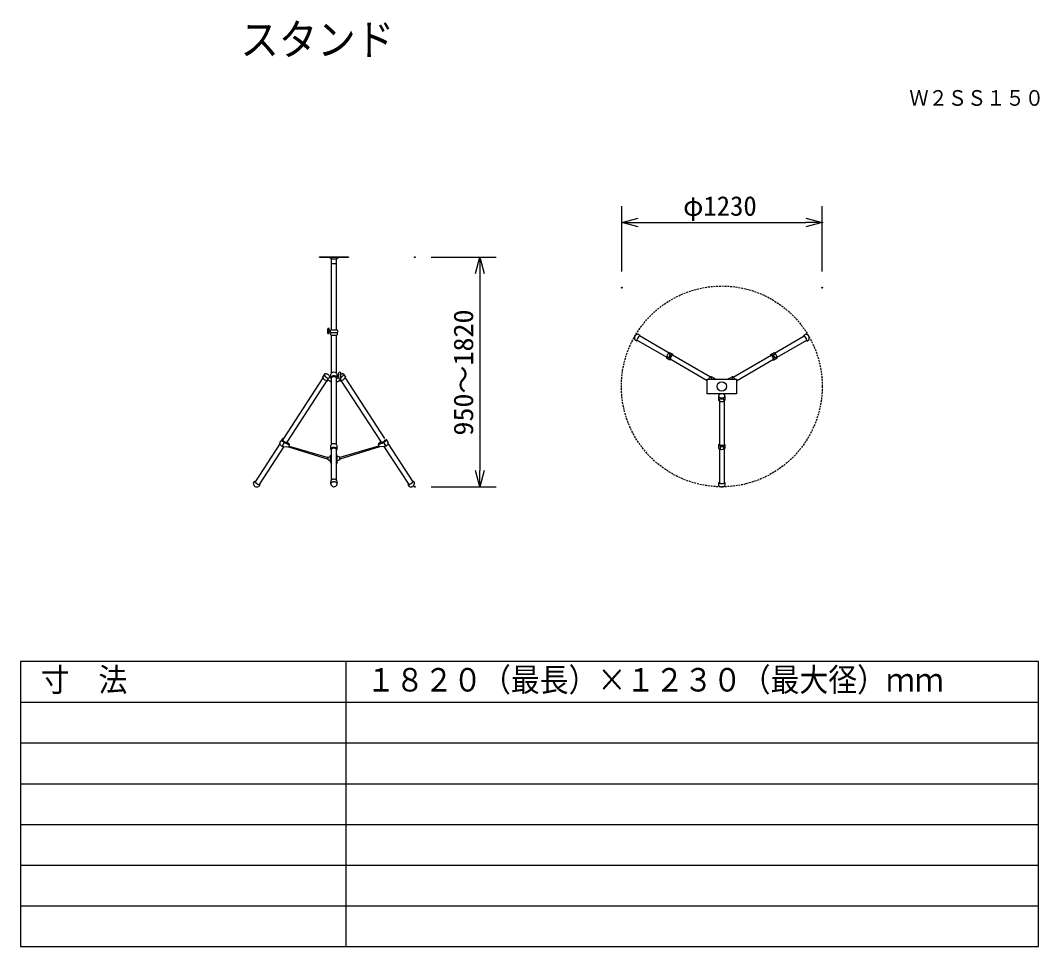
# Model space of a CAD drawing. Units: millimetres, scale not verified. Extents: x -63 to 63, y -56 to 57.
import ezdxf
from ezdxf.enums import TextEntityAlignment as Align

# ---------------------------------------------------------------- set-up
doc = ezdxf.new("R2010")
doc.units = ezdxf.units.MM
doc.header["$LTSCALE"] = 0.189787
doc.header["$PDMODE"] = 32
doc.header["$PDSIZE"] = 0.0949
doc.linetypes.add('DASHED1', pattern=[1.8, 1.2, -0.6])
for name, color, linetype in [('0-0_GAIKEI', 7, 'Continuous'), ('0-1_TOUROKU', 3, 'Continuous'), ('0-2_MOJI1', 7, 'Continuous'), ('0-3_WAKU', 1, 'Continuous')]:
    doc.layers.add(name, color=color, linetype=linetype)
doc.styles.add('ＭＳ ゴシック', font='')
doc.styles.get('ＭＳ ゴシック').set_extended_font_data('MS Gothic')

# ---------------------------------------------------------------- blocks, each defined once
blk = doc.blocks.new('_OPEN30')
at = {"layer": '0-2_MOJI1'}
blk.add_line((0, 0), (-1, 0), dxfattribs=at)
blk.add_lwpolyline([(-1, 0.26795), (0, 0), (-1, -0.26795)], dxfattribs=at)

msp = doc.modelspace()

# ---------------------------------------------------------------- linework, layer by layer
at = {"layer": '0-0_GAIKEI'}
for p, q in [((-25.7978, 28.2477), (-25.7978, 28.2877)), ((-25.7978, 28.2877), (-22.2178, 28.2877)), ((-25.7978, 28.2477), (-22.2178, 28.2477)), ((-24.3364, 28.0742), (-24.5804, 28.2477)), ((-24.3364, 28.0742), (-23.6792, 28.0742)), ((-24.3078, 19.3224), (-24.3078, 28.0742)), ((-23.7078, 19.3224), (-23.7078, 28.0742)), ((-23.6792, 28.0742), (-23.4352, 28.2477)), ((-22.2178, 28.2877), (-22.2178, 28.2477)), ((-24.3078, 27.4877), (-23.7078, 27.4877)), ((-24.745, 18.9024), (-24.745, 19.4724)), ((-24.625, 19.5024), (-24.715, 19.5024)), ((-24.625, 18.8724), (-24.715, 18.8724)), ((-24.595, 19.2624), (-24.595, 19.4724)), ((-24.595, 19.1124), (-24.595, 19.2624)), ((-24.445, 19.2624), (-24.595, 19.2624)), ((-24.445, 19.1124), (-24.595, 19.1124)), ((-24.595, 18.9024), (-24.595, 19.1124)), ((-24.445, 19.0432), (-24.445, 19.2775)), ((-24.4001, 19.3224), (-23.6155, 19.3224)), ((-24.4001, 18.9982), (-23.6155, 18.9982)), ((-24.3978, 18.719), (-24.3978, 18.9982)), ((-23.6178, 18.9982), (-23.6178, 18.719)), ((-23.5705, 19.2775), (-23.5705, 19.0432)), ((13.5771, 18.6389), (13.3173, 18.7889)), ((33.6447, 18.6389), (33.9045, 18.7889)), ((-24.3528, 18.674), (-23.6628, 18.674)), ((-24.3078, 14.0176), (-24.3078, 18.674)), ((-23.7078, 14.0176), (-23.7078, 18.674)), ((13.1871, 17.9634), (12.9273, 18.1134)), ((16.8298, 15.9642), (13.1903, 18.0655)), ((17.1298, 16.4839), (13.4903, 18.5851)), ((30.092, 16.4839), (33.7315, 18.5851)), ((30.392, 15.9642), (34.0315, 18.0655)), ((34.0347, 17.9634), (34.2945, 18.1134)), ((17.2947, 16.2847), (17.0532, 16.4242)), ((17.0847, 15.921), (17.2947, 16.2847)), ((17.6366, 16.2952), (17.2209, 16.5352)), ((29.5852, 16.2952), (30.0009, 16.5352)), ((29.9271, 16.2847), (30.1686, 16.4242)), ((29.9271, 16.2847), (30.1371, 15.921)), ((17.2466, 15.6197), (16.8309, 15.8597)), ((17.0847, 15.921), (16.8432, 16.0605)), ((21.8209, 13.0826), (17.2559, 15.7182)), ((22.2259, 13.5416), (17.5559, 16.2379)), ((24.9959, 13.5416), (29.6659, 16.2379)), ((25.4009, 13.0826), (29.9659, 15.7182)), ((29.9752, 15.6197), (30.3909, 15.8597)), ((30.1371, 15.921), (30.3786, 16.0605)), ((-25.1745, 13.8978), (-25.4216, 13.5209)), ((-24.3978, 13.4542), (-24.3978, 13.9152)), ((-23.6178, 13.8258), (-23.6178, 13.9152)), ((-23.6178, 13.8258), (-23.3928, 13.8258)), ((-23.6178, 13.4542), (-23.6178, 13.8258)), ((-23.3928, 13.8258), (-23.3928, 14.0596)), ((-23.3928, 13.376), (-23.3928, 13.8258)), ((-23.1678, 13.8922), (-23.1678, 14.0596)), ((-23.1678, 13.376), (-23.1678, 13.8922)), ((-22.8411, 13.8978), (-22.594, 13.5209)), ((-25.3724, 13.4316), (-30.2094, 6.0139)), ((-24.8693, 13.1047), (-29.7067, 5.6863)), ((-24.8037, 13.2673), (-24.8037, 13.2195)), ((-24.7275, 13.1569), (-24.7891, 13.1937)), ((-24.7275, 13.1569), (-24.7674, 13.0961)), ((-24.3078, 12.9055), (-24.7275, 13.1569)), ((-24.5461, 13.4336), (-24.6742, 13.4159)), ((-24.5204, 13.473), (-24.5461, 13.4336)), ((-24.3978, 13.4542), (-24.5461, 13.4336)), ((-24.3078, 12.9055), (-24.3078, 13.4652)), ((-24.3078, 5.2439), (-24.3078, 12.9055)), ((-23.7078, 12.9055), (-23.7078, 13.4652)), ((-23.7078, 12.9055), (-23.2881, 13.1569)), ((-23.7078, 5.2439), (-23.7078, 12.9055)), ((-23.6178, 13.66), (-23.3928, 13.66)), ((-23.6178, 13.4542), (-23.3928, 13.423)), ((-23.2881, 13.1569), (-23.2265, 13.1937)), ((-23.2881, 13.1569), (-23.2482, 13.0961)), ((-23.2119, 13.3311), (-23.2119, 13.2195)), ((-23.1463, 13.1047), (-18.3089, 5.6863)), ((-22.6432, 13.4316), (-17.8062, 6.0139)), ((22.2259, 13.5416), (22.4208, 13.3006)), ((22.8009, 13.3136), (22.3288, 13.5861)), ((24.4209, 13.3136), (24.893, 13.5861)), ((24.9959, 13.5416), (24.801, 13.3006)), ((23.4459, 11.4956), (23.4459, 11.4618)), ((23.7759, 11.4956), (23.7759, 11.4637)), ((23.2209, 11.2351), (23.2209, 10.69)), ((23.3109, 10.6231), (23.4222, 10.9124)), ((23.3109, 10.6231), (23.3109, 5.2307)), ((23.9109, 10.6231), (23.7995, 10.9124)), ((23.9109, 10.6231), (23.9109, 5.2307)), ((24.0009, 11.2351), (24.0009, 10.69)), ((-30.6471, 5.3461), (-33.6941, 0.6837)), ((-30.1442, 5.0189), (-33.191, 0.3567)), ((-30.3659, 5.9393), (-30.678, 5.4631)), ((-30.1004, 5.4962), (-30.3824, 5.0659)), ((-30.3824, 5.0659), (-30.1423, 5.0318)), ((-30.2094, 6.0139), (-30.2905, 5.8902)), ((-30.1423, 5.0318), (-29.6535, 4.9625)), ((-30.1004, 5.4962), (-29.5687, 5.2468)), ((-29.7118, 5.5144), (-29.8123, 5.361)), ((-29.7067, 5.6863), (-29.7872, 5.5635)), ((-29.7124, 5.5134), (-29.5321, 5.371)), ((-29.4887, 5.0681), (-24.7128, 3.6604)), ((-24.3978, 4.6804), (-24.3978, 5.1414)), ((-23.6178, 4.6804), (-23.6178, 5.1414)), ((-18.5269, 5.0681), (-23.3028, 3.6604)), ((-18.3032, 5.5134), (-18.4835, 5.371)), ((-17.9152, 5.4962), (-18.4469, 5.2468)), ((-17.8732, 5.0318), (-18.3621, 4.9625)), ((-18.3089, 5.6863), (-18.2283, 5.5635)), ((-18.3038, 5.5144), (-18.2033, 5.361)), ((-17.9152, 5.4962), (-17.6332, 5.0659)), ((-17.6332, 5.0659), (-17.8732, 5.0318)), ((-17.8714, 5.0189), (-14.8246, 0.3567)), ((-17.6497, 5.9393), (-17.3376, 5.4631)), ((-17.3685, 5.3461), (-14.3215, 0.6837)), ((23.2209, 5.2719), (23.2209, 4.7919)), ((24.0009, 5.2719), (24.0009, 4.7919)), ((-29.6038, 4.9637), (-24.7128, 3.4822)), ((-24.7128, 3.6962), (-24.4128, 3.7712)), ((-24.4128, 3.9212), (-24.3078, 4.0262)), ((-24.4128, 3.7712), (-24.4128, 3.9212)), ((-24.4128, 3.2503), (-24.4128, 3.7712)), ((-24.3078, 4.5511), (-24.3078, 4.6914)), ((-24.3078, 4.0262), (-24.3078, 4.5511)), ((-24.3078, 2.9096), (-24.3078, 4.0262)), ((-23.7078, 4.5511), (-23.7078, 4.6914)), ((-23.7078, 4.0262), (-23.7078, 4.5511)), ((-23.7078, 2.9096), (-23.7078, 4.0262)), ((-23.6028, 3.9212), (-23.7078, 4.0262)), ((-23.6028, 3.7712), (-23.6028, 3.9212)), ((-23.6028, 3.2503), (-23.6028, 3.7712)), ((-23.3028, 3.6962), (-23.6028, 3.7712)), ((-18.4118, 4.9637), (-23.3028, 3.4822)), ((23.3109, 4.7387), (23.3109, 0.5362)), ((23.8209, 4.981), (23.8209, 4.7021)), ((23.9109, 4.7387), (23.9109, 0.5362)), ((-24.7128, 3.6604), (-24.7128, 3.6962)), ((-24.7128, 3.4822), (-24.7128, 3.6604)), ((-24.7128, 3.4003), (-24.7128, 3.4822)), ((-24.7128, 3.4003), (-24.4128, 3.2503)), ((-24.4128, 3.1003), (-24.4128, 3.2503)), ((-24.4128, 3.1003), (-24.3078, 2.9096)), ((-24.3078, 0.8916), (-24.3078, 2.9096)), ((-23.6028, 3.1003), (-23.7078, 2.9096)), ((-23.7078, 0.8916), (-23.7078, 2.9096)), ((-23.3028, 3.4003), (-23.6028, 3.2503)), ((-23.6028, 3.1003), (-23.6028, 3.2503)), ((-23.3028, 3.4003), (-23.3028, 3.4822)), ((-33.7386, 0.78), (-33.903, 0.5291)), ((-33.0844, 0.3552), (-33.2489, 0.1043)), ((-24.3978, 0.3825), (-24.3978, 0.6881)), ((-23.6178, 0.3825), (-23.6178, 0.6881)), ((-14.9312, 0.3552), (-14.7667, 0.1043)), ((-14.277, 0.78), (-14.1126, 0.5291)), ((23.2209, 0.5844), (23.2209, 0.2844)), ((24.0009, 0.5844), (24.0009, 0.2844))]:
    msp.add_line(p, q, dxfattribs=at)
msp.add_lwpolyline([(21.8209, 13.2956), (25.4009, 13.2956), (25.4009, 11.4956), (21.8209, 11.4956)], close=True, dxfattribs=at)
for points in [[(23.8209, 4.981), (23.4009, 4.981), (23.4009, 4.7021)], [(-23.3028, 3.4822), (-23.3028, 3.6604), (-23.3028, 3.6962)]]:
    msp.add_lwpolyline(points, dxfattribs=at)
at = {"layer": '0-0_GAIKEI', "color": 1, "linetype": 'DASHED1'}
msp.add_circle((23.6109, 12.3956), 12.3242, dxfattribs=at)
at = {"layer": '0-0_GAIKEI', "color": 1}
msp.add_circle((23.6109, 12.3956), 0.5796, dxfattribs=at)
at = {"layer": '0-0_GAIKEI'}
for centre, radius, start, end in [((-24.715, 19.4724), 0.03, 90, 180), ((-24.715, 18.9024), 0.03, 180, 270), ((-24.625, 19.4724), 0.03, 0, 90), ((-24.625, 18.9024), 0.03, 270, 0), ((-24.4001, 19.2775), 0.045, 90, 180), ((-24.4001, 19.0432), 0.045, 180, 270), ((-23.6155, 19.2775), 0.045, 0, 90), ((-23.6155, 19.0432), 0.045, 270, 0), ((13.3392, 18.3259), 0.4635, 92.71144, 207.28856), ((33.8826, 18.3259), 0.4635, 332.71144, 87.28856), ((-24.3528, 18.719), 0.045, 180, 270), ((-23.6628, 18.719), 0.045, 270, 0), ((13.9187, 17.9914), 0.7321, 174.19171, 182.18998), ((13.9187, 17.9914), 0.7321, 125.80829, 174.19171), ((13.9187, 17.9914), 0.7321, 117.81002, 125.80829), ((33.3031, 17.9914), 0.7321, 54.19171, 62.18998), ((33.3031, 17.9914), 0.7321, 5.80829, 54.19171), ((33.3031, 17.9914), 0.7321, 357.81002, 5.80829), ((17.508, 15.9191), 0.6797, 123.80836, 176.19164), ((17.508, 15.9191), 0.6797, 114.98524, 123.80836), ((17.9851, 15.6437), 0.8299, 121.9685, 178.0315), ((18.076, 15.5912), 0.8299, 121.96928, 128.80789), ((29.1458, 15.5912), 0.8299, 51.19211, 58.03072), ((29.2367, 15.6437), 0.8299, 1.9685, 58.0315), ((29.7138, 15.9191), 0.6797, 56.19164, 65.01476), ((29.7138, 15.9191), 0.6797, 3.80836, 56.19164), ((17.508, 15.9191), 0.6797, 176.19164, 185.01476), ((18.076, 15.5912), 0.8299, 171.19211, 178.03072), ((18.076, 15.5912), 0.8299, 128.80789, 171.19211), ((29.1458, 15.5912), 0.8299, 8.80789, 51.19211), ((29.1458, 15.5912), 0.8299, 1.96928, 8.80789), ((29.7138, 15.9191), 0.6797, 354.98524, 3.80836), ((-24.7271, 13.9836), 0.4963, 195.51655, 225.78538), ((-25.0943, 13.8457), 0.0957, 106.1288, 147), ((-25.043, 13.6685), 0.2802, 82.57891, 106.1288), ((-25.0709, 13.4542), 0.4963, 68.21462, 82.57891), ((-25.1883, 13.1605), 0.8125, 57, 68.21462), ((-25.042, 13.3333), 0.5886, 45.78538, 59.78585), ((-24.0078, 13.6634), 0.4642, 130.26101, 147.15615), ((-24.0078, 13.6634), 0.4642, 49.73899, 130.26101), ((-24.0078, 13.6634), 0.4642, 32.84385, 49.73899), ((-23.2803, 14.0084), 0.1236, 24.45638, 155.54362), ((-22.8701, 13.2806), 0.6652, 113.15565, 116.58778), ((-22.8898, 13.3267), 0.6151, 100.26964, 113.15565), ((-22.9487, 13.6519), 0.2845, 77.67553, 100.26964), ((-22.9041, 13.8561), 0.0756, 33, 77.67553), ((-23.1087, 13.8984), 0.2845, 325.73036, 348.32447), ((-22.9041, 13.8561), 0.0756, 348.32447, 33), ((-24.7565, 13.8289), 0.7329, 204.85063, 212.8199), ((-24.7565, 13.8289), 0.7329, 212.8199, 261.14528), ((-24.5066, 14.2102), 0.8125, 225.78538, 237), ((-24.5066, 14.2102), 0.8125, 237, 257.95054), ((-24.7565, 13.8289), 0.7329, 261.14528, 269.14937), ((-24.6537, 13.2673), 0.15, 97.88198, 180), ((-24.7737, 13.2195), 0.03, 180, 239.08476), ((-25.0215, 13.3543), 0.5593, 31.42109, 45.78538), ((-24.7834, 13.4998), 0.2802, 7.8712, 31.42109), ((-24.6006, 13.5251), 0.0957, 326.51669, 327), ((-24.6006, 13.5251), 0.0957, 327, 7.8712), ((-24.2954, 13.4754), 0.1034, 143.63833, 185.66736), ((-24.2695, 13.4652), 0.1288, 180, 216.36167), ((-24.1364, 13.3583), 0.3008, 119.36268, 143.63833), ((-24.1449, 13.5569), 0.2835, 216.36167, 234.92676), ((-24.0078, 13.1575), 0.4297, 45.72044, 134.27956), ((-24.0622, 13.2264), 0.4522, 103.11819, 119.36268), ((-24.0078, 12.993), 0.6918, 90, 103.11819), ((-24.0078, 12.993), 0.6918, 76.88181, 90), ((-23.9534, 13.2264), 0.4522, 60.63732, 76.88181), ((-23.8707, 13.3734), 0.2835, 36.36167, 60.63732), ((-23.8707, 13.5569), 0.2835, 305.07324, 323.63833), ((-23.7461, 13.4652), 0.1288, 0, 36.36167), ((-23.7461, 13.4652), 0.1288, 323.63833, 0), ((-23.2803, 13.4425), 0.1306, 210.55627, 329.44373), ((-23.2591, 13.8289), 0.7329, 270.85063, 278.85472), ((-23.2419, 13.2195), 0.03, 300.91524, 0), ((-23.5847, 14.3268), 0.9288, 296.66864, 303), ((-23.2591, 13.8289), 0.7329, 278.85472, 327.1801), ((-23.5847, 14.3268), 0.9288, 303, 312.84435), ((-23.3223, 14.0439), 0.543, 312.84435, 325.73036), ((-23.2591, 13.8289), 0.7329, 327.1801, 335.14937), ((22.5069, 13.033), 0.5811, 118.91682, 153.13393), ((22.5069, 13.033), 0.5811, 107.84284, 118.91682), ((22.5069, 13.033), 0.2811, 107.84284, 110.89507), ((22.7862, 12.9257), 0.4249, 96.10042, 119.45705), ((22.7189, 13.1717), 0.1639, 49.12563, 60), ((24.5029, 13.1717), 0.1639, 87.09329, 120), ((24.4356, 12.9257), 0.4249, 60.54295, 83.89958), ((24.7149, 13.033), 0.5811, 61.08318, 72.15716), ((24.7149, 13.033), 0.5811, 26.86607, 61.08318), ((23.3848, 11.2351), 0.1639, 147.09329, 180), ((23.4929, 11.1651), 0.2927, 122.62381, 147.09329), ((23.5642, 11.0538), 0.4249, 106.16427, 122.62381), ((23.5642, 11.0538), 0.4249, 104.84989, 106.16427), ((23.6109, 10.8776), 0.6072, 90, 104.84989), ((23.6371, 11.033), 0.4525, 75.15011, 93.31651), ((23.6319, 11.0137), 0.4725, 72.2611, 75.15011), ((23.6319, 11.0137), 0.4725, 57.37619, 72.2611), ((23.7289, 11.1651), 0.2927, 32.90671, 57.37619), ((23.837, 11.2351), 0.1639, 0, 32.90671), ((23.5642, 11.4164), 0.4249, 216.10042, 255.15011), ((23.6109, 11.1208), 0.5811, 227.84284, 238.91682), ((23.6109, 11.1208), 0.5811, 238.91682, 301.08318), ((23.6109, 11.1208), 0.2811, 227.84284, 312.15716), ((23.6109, 11.5926), 0.6072, 255.15011, 270), ((23.6109, 11.5926), 0.6072, 270, 284.84989), ((23.6576, 11.4164), 0.4249, 284.84989, 323.89958), ((23.6109, 11.1208), 0.5811, 301.08318, 312.15716), ((23.837, 11.2351), 0.1639, 327.09329, 360), ((-30.1659, 5.5356), 0.5172, 188.05332, 201.49743), ((-30.1659, 5.5356), 0.5172, 201.49743, 245.25709), ((-29.9649, 5.9352), 0.4399, 186.62896, 223.2057), ((-30.2471, 5.8621), 0.1417, 112.0534, 147), ((-30.1928, 5.7282), 0.2862, 93.32478, 112.0534), ((-29.8891, 5.9574), 0.4069, 189.49992, 284.50008), ((-29.8076, 6.083), 0.6558, 223.2057, 237), ((-29.8076, 6.083), 0.6558, 237, 250.7943), ((-29.8786, 5.8791), 0.4399, 250.7943, 267.65663), ((-29.8849, 5.7256), 0.2862, 267.65663, 302.29007), ((-29.975, 5.5867), 0.2862, 20.36572, 26.34337), ((-29.8306, 5.5916), 0.1417, 326.51669, 327), ((-29.8306, 5.5916), 0.1417, 327, 1.9466), ((-29.975, 5.5867), 0.2862, 1.9466, 20.36572), ((-29.6324, 5.111), 0.15, 281.01633, 343.39682), ((-29.6324, 5.111), 0.15, 17.80104, 64.86948), ((-29.592, 5.2478), 0.137, 318.36049, 64.05984), ((-29.6324, 5.111), 0.15, 343.39682, 17.80104), ((-24.0078, 4.8897), 0.4642, 130.26101, 147.15615), ((-24.0078, 4.8897), 0.4642, 49.73899, 130.26101), ((-24.0078, 4.8897), 0.4642, 32.84385, 49.73899), ((-18.4236, 5.2478), 0.137, 115.94016, 221.63951), ((-18.3832, 5.111), 0.15, 162.19896, 196.60318), ((-18.3832, 5.111), 0.15, 196.60318, 258.98367), ((-18.3832, 5.111), 0.15, 115.13052, 162.19896), ((-18.0405, 5.5867), 0.2862, 159.63428, 178.0534), ((-18.1849, 5.5916), 0.1417, 178.0534, 213), ((-18.0405, 5.5867), 0.2862, 153.65663, 159.63428), ((-18.1849, 5.5916), 0.1417, 213, 213.48331), ((-18.1307, 5.7256), 0.2862, 237.70993, 272.34337), ((-18.1265, 5.9574), 0.4069, 255.49992, 350.50008), ((-18.137, 5.8791), 0.4399, 272.34337, 289.2057), ((-18.208, 6.083), 0.6558, 289.2057, 303), ((-18.208, 6.083), 0.6558, 303, 316.7943), ((-18.0506, 5.9352), 0.4399, 316.7943, 353.37104), ((-17.8497, 5.5356), 0.5172, 294.74291, 338.50257), ((-17.8497, 5.5356), 0.5172, 338.50257, 351.94668), ((23.6109, 6.0045), 0.8299, 241.96928, 248.80789), ((23.6109, 5.8994), 0.8299, 241.9685, 298.0315), ((23.6109, 6.0045), 0.8299, 248.80789, 291.19211), ((23.6109, 6.0045), 0.8299, 291.19211, 298.03072), ((-29.6324, 5.111), 0.15, 261.92415, 281.01633), ((-24.2954, 4.7016), 0.1034, 172.13016, 185.66736), ((-24.2695, 4.6914), 0.1288, 180, 216.36167), ((-24.2954, 4.7016), 0.1034, 143.63833, 172.13016), ((-24.1364, 4.5846), 0.3008, 119.36268, 143.63833), ((-24.1449, 4.7832), 0.2835, 216.36167, 234.92676), ((-24.0078, 4.3838), 0.4297, 45.72044, 134.27956), ((-24.0622, 4.4527), 0.4522, 103.11819, 119.36268), ((-24.0078, 4.2193), 0.6918, 90, 103.11819), ((-24.0078, 4.2193), 0.6918, 76.88181, 90), ((-23.9534, 4.4527), 0.4522, 60.63732, 76.88181), ((-23.8707, 4.5997), 0.2835, 36.36167, 60.63732), ((-23.8707, 4.7832), 0.2835, 305.07324, 323.63833), ((-23.7461, 4.6914), 0.1288, 4.88919, 36.36167), ((-23.7461, 4.6914), 0.1288, 323.63833, 0), ((-23.7461, 4.6914), 0.1288, 360, 4.88919), ((-18.3832, 5.111), 0.15, 258.98367, 278.07585), ((23.6109, 5.3486), 0.6797, 234.98524, 243.80836), ((23.6109, 5.3486), 0.6797, 243.80836, 296.19164), ((23.6109, 5.3486), 0.6797, 296.19164, 305.01476), ((-33.4521, 0.5073), 0.4514, 177.23729, 296.76271), ((-33.1282, 1.0038), 0.6501, 200.1348, 209.49316), ((-33.1282, 1.0038), 0.6501, 209.49316, 264.45939), ((-33.1282, 1.0038), 0.6501, 264.45939, 273.8652), ((-24.0907, 0.4243), 0.3177, 187.55479, 232.62319), ((-24.1354, 0.6881), 0.2624, 153.12547, 180), ((-24.1678, 0.3825), 0.23, 151.53241, 180), ((-24.0907, 0.3407), 0.3177, 127.37681, 151.53241), ((-24.0738, 0.6568), 0.3315, 129.26118, 153.12547), ((-24.0338, 0.6079), 0.3946, 108.70412, 129.26119), ((-24.0405, 0.275), 0.4003, 107.55866, 127.37681), ((-24.0157, 0.5225), 0.4412, 232.62319, 252.44134), ((-24.0078, 0.1715), 0.5089, 90, 107.55866), ((-24.0078, 0.531), 0.4758, 90, 108.70412), ((-24.0323, 0.47), 0.3863, 252.44134, 273.63799), ((-24.0078, 0.531), 0.4758, 71.29588, 90), ((-24.0078, 0.1715), 0.5089, 72.44134, 90), ((-24.0078, 0.5935), 0.5089, 270, 287.55866), ((-23.9818, 0.6079), 0.3946, 50.73882, 71.29588), ((-23.975, 0.275), 0.4003, 52.62319, 72.44134), ((-23.975, 0.49), 0.4003, 287.55866, 307.37681), ((-23.9249, 0.3407), 0.3177, 14.83898, 52.62319), ((-23.9249, 0.4243), 0.3177, 307.37681, 352.44521), ((-23.9418, 0.6568), 0.3315, 45.09323, 50.73882), ((-23.9418, 0.6568), 0.3315, 26.87453, 45.09323), ((-23.8802, 0.6881), 0.2624, 0, 26.87453), ((-14.8874, 1.0038), 0.6501, 266.1348, 275.54061), ((-14.8874, 1.0038), 0.6501, 275.54061, 330.50684), ((-14.5635, 0.5073), 0.4514, 243.23729, 2.76271), ((-14.8874, 1.0038), 0.6501, 330.50684, 339.8652), ((23.6109, 1.204), 0.7321, 237.81002, 245.80829), ((23.6109, 0.5349), 0.4635, 212.71144, 327.28856), ((23.6109, 1.204), 0.7321, 245.80829, 294.19171), ((23.6109, 1.204), 0.7321, 294.19171, 302.18998)]:
    msp.add_arc(centre, radius, start, end, dxfattribs=at)
at = {"layer": '0-1_TOUROKU'}
for p, q in [((11.3351, 26.5112), (11.3351, 34.5112)), ((35.9351, 26.5112), (35.9351, 34.5112)), ((13.3351, 32.5112), (33.9351, 32.5112)), ((-12.0825, 28.267), (-4.0825, 28.267)), ((-6.0825, 26.267), (-6.0825, 2.0714)), ((-12.0825, 0.0714), (-4.0825, 0.0714))]:
    msp.add_line(p, q, dxfattribs=at)
at = {"layer": '0-2_MOJI1'}
for p in [(35.9351, 32.5112), (-14.0825, 28.267), (11.3351, 24.5112), (35.9351, 24.5112), (-14.0825, 0.0714), (-6.0825, 0.0714)]:
    msp.add_point(p, dxfattribs=at)
at = {"layer": '0-3_WAKU', "color": 4}
for p, q in [((-62.5001, -21.3667), (-62.5001, -56.3667)), ((62.5001, -21.3667), (-62.5001, -21.3667)), ((-22.5, -56.3667), (-22.5, -21.3667)), ((62.5001, -56.3667), (62.5001, -21.3667)), ((-62.5001, -56.3667), (62.5001, -56.3667))]:
    msp.add_line(p, q, dxfattribs=at)
at = {"layer": '0-3_WAKU'}
for p, q in [((-62.5001, -26.3667), (62.5001, -26.3667)), ((-62.5001, -31.3667), (62.5001, -31.3667)), ((-62.5001, -36.3667), (62.5001, -36.3667)), ((-62.5001, -41.3667), (62.5001, -41.3667)), ((-62.5001, -46.3667), (62.5001, -46.3667)), ((-62.5001, -51.3667), (62.5001, -51.3667))]:
    msp.add_line(p, q, dxfattribs=at)

# ---------------------------------------------------------------- block references
at = {"layer": '0-1_TOUROKU', "xscale": 2, "yscale": 2}
for p, rotation in [((11.3351, 32.5112), 180), ((-6.0825, 28.267), 90), ((-6.0825, 0.0714), 270)]:
    msp.add_blockref('_OPEN30', p, dxfattribs=dict(at, rotation=rotation))
msp.add_blockref('_OPEN30', (35.9351, 32.5112), dxfattribs=at)

# ---------------------------------------------------------------- texts
at = {"layer": '0-1_TOUROKU', "color": 1, "style": 'ＭＳ ゴシック', "width": 0.9}
msp.add_text('Ｗ２ＳＳ１５０', height=1.924, dxfattribs=at).set_placement((46.6333, 46.2633), align=Align.BOTTOM_LEFT)
at = {"layer": '0-1_TOUROKU', "style": 'ＭＳ ゴシック'}
msp.add_text('φ1230', height=2.406, dxfattribs=at).set_placement((18.8615, 32.6207), align=Align.BOTTOM_LEFT)
at = {"layer": '0-1_TOUROKU', "style": 'ＭＳ ゴシック', "width": 1.05}
msp.add_text('950～1820', height=2.406, rotation=90, dxfattribs=at).set_placement((-6.1921, 6.3608), align=Align.BOTTOM_LEFT)
at = {"layer": '0-2_MOJI1', "color": 2, "style": 'ＭＳ ゴシック', "width": 0.9}
for s, height, p in [('スタンド', 3.849, (-35.5, 51.8932)), ('寸\u3000法', 2.886, (-60.0001, -25.9218)), ('１８２０（最長）×１２３０（最大径）ｍｍ', 2.886, (-20, -25.9218))]:
    msp.add_text(s, height=height, dxfattribs=at).set_placement(p, align=Align.BOTTOM_LEFT)

doc.saveas('drawing.dxf')
